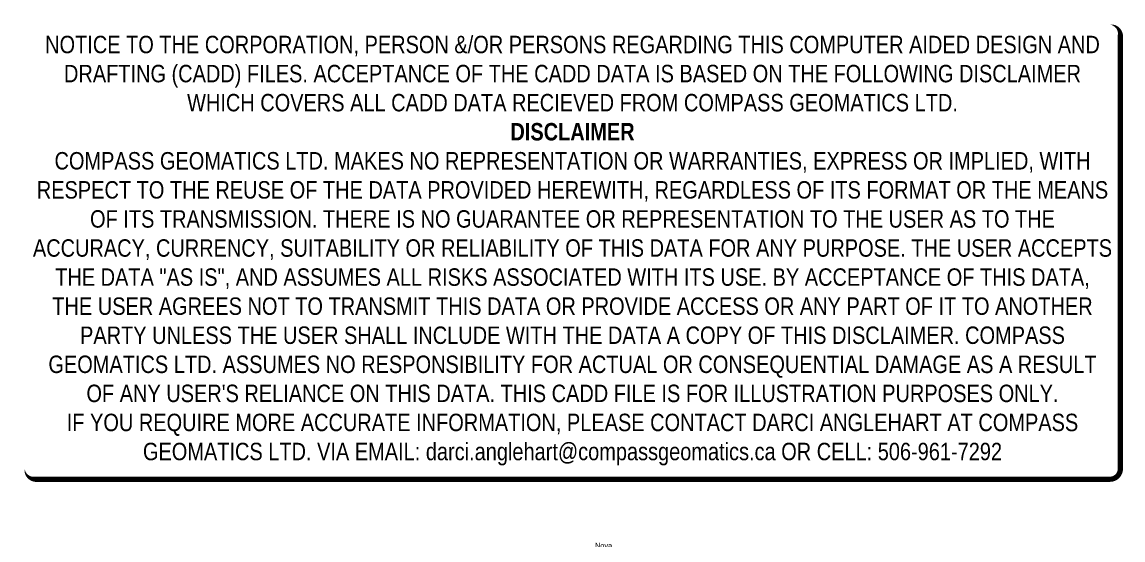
# Model space of a CAD drawing. Extents: x 342547 to 344521, y 6134286 to 6137059.
# Drawn here: x 342547 to 344521, y 6136131 to 6137059 of the extents above; entities that cross this region are included whole.
import ezdxf

# ---------------------------------------------------------------- set-up
doc = ezdxf.new("R2010")
doc.units = 0
doc.header["$LTSCALE"] = 5
doc.header["$PDSIZE"] = 0.5
doc.layers.get('Defpoints').update_dxf_attribs({"color": 9})
doc.layers.add('DISCLAIMER', color=7, linetype='Continuous', plot=False)
doc.layers.add('F-RW-T', color=190, linetype='Continuous', lineweight=9)
doc.styles.add('80', font='ARIALN.TTF', dxfattribs={"height": 10})
doc.styles.add('80CG', font='ARIALN.TTF', dxfattribs={"height": 10})
doc.dimstyles.new('Compass 5 000', dxfattribs={"dimscale": 5, "dimtxt": 9, "dimasz": 2, "dimexe": 0.2, "dimexo": 0.0625, "dimgap": 0.5, "dimtad": 0, "dimtih": 1, "dimtoh": 1, "dimzin": 0, "dimdsep": 46, "dimtxsty": '80CG', "dimcen": 0.1, "dimse1": 1, "dimse2": 1, "dimclrd": 256, "dimclrt": 256, "dimaunit": 1, "dimadec": 4, "dimazin": 0, "dimtfac": 0.06, "dimtofl": 0, "dimtmove": 0, "dimatfit": 1, "dimfxl": 0.2, "dimtolj": 1, "dimtzin": 0, "dimlwd": -1, "dimarcsym": 0})

# ---------------------------------------------------------------- blocks, each defined once
blk = doc.blocks.new('*D451')
at = {"layer": 'Defpoints', "color": 0, "transparency": 16777216}
for p in [(343530.6, 6136068.7), (343558.5, 6136060.9), (343553.6, 6136043.5)]:
    blk.add_point(p, dxfattribs=at)
at = {"layer": 'F-RW-T', "transparency": 16777216}
for p, q in [((343533.3, 6136078.3), (343540.5, 6136104.1)), ((343540.5, 6136104.1), (343550.5, 6136104.1)), ((343523.1, 6136041.7), (343520.4, 6136032.1))]:
    blk.add_line(p, q, dxfattribs=at)
for points in [[(343531.7, 6136078.8), (343534.9, 6136077.9), (343530.6, 6136068.7)], [(343521.5, 6136042.2), (343524.7, 6136041.3), (343525.8, 6136051.3)]]:
    blk.add_solid(points, dxfattribs=at)
at = {"layer": 'F-RW-T', "transparency": 16777216, "insert": (343589.6, 6136104.1), "char_height": 10, "attachment_point": 5, "style": '80CG'}
blk.add_mtext('\\A1;Nova\\P18.00 P/L R/W\\PPlan 872 1412', dxfattribs=at)
blk = doc.blocks.new('Disclaimer_Legal')
at = {"layer": 'DISCLAIMER', "color": 254, "flags": 128}
blk.add_lwpolyline([(-3612.9, -1104.6, 37.5, 37.5, 0), (4096.1, -1104.6, 37.5, 37.5, 0.414214), (4171.1, -1029.6, 37.5, 37.5, 0), (4171.1, 2078.7, 37.5, 0, 0.414214), (4096.1, 2153.7, 0, 0, 0), (-3612.9, 2153.7, 0, 0, 0.414214), (-3687.9, 2078.7, 0, 0, 0), (-3687.9, -1029.6, 0, 37.5, 0.414214)], format="xyseb", close=True, dxfattribs=at)
at = {"layer": 'DISCLAIMER', "color": 254, "insert": (241.6, 533.9), "char_height": 125, "width": 7717.568, "attachment_point": 5, "style": '80'}
blk.add_mtext('NOTICE TO THE CORPORATION, PERSON &/OR PERSONS REGARDING THIS COMPUTER AIDED DESIGN AND DRAFTING (CADD) FILES. ACCEPTANCE OF THE CADD DATA IS BASED ON THE FOLLOWING DISCLAIMER WHICH COVERS ALL CADD DATA RECIEVED FROM COMPASS GEOMATICS LTD.\\P{\\fArial Narrow|b1|i0|c0|p34;DISCLAIMER}\\PCOMPASS GEOMATICS LTD. MAKES NO REPRESENTATION OR WARRANTIES, EXPRESS OR IMPLIED, WITH RESPECT TO THE REUSE OF THE DATA PROVIDED HEREWITH, REGARDLESS OF ITS FORMAT OR THE MEANS OF ITS TRANSMISSION. THERE IS NO GUARANTEE OR REPRESENTATION TO THE USER AS TO THE ACCURACY, CURRENCY, SUITABILITY OR RELIABILITY OF THIS DATA FOR ANY PURPOSE. THE USER ACCEPTS THE DATA "AS IS", AND ASSUMES ALL RISKS ASSOCIATED WITH ITS USE. BY ACCEPTANCE OF THIS DATA, THE USER AGREES NOT TO TRANSMIT THIS DATA OR PROVIDE ACCESS OR ANY PART OF IT TO ANOTHER PARTY UNLESS THE USER SHALL INCLUDE WITH THE DATA A COPY OF THIS DISCLAIMER. COMPASS GEOMATICS LTD. ASSUMES NO RESPONSIBILITY FOR ACTUAL OR CONSEQUENTIAL DAMAGE AS A RESULT OF ANY USER\'S RELIANCE ON THIS DATA. THIS CADD FILE IS FOR ILLUSTRATION PURPOSES ONLY.\\PIF YOU REQUIRE MORE ACCURATE INFORMATION, PLEASE CONTACT DARCI ANGLEHART AT COMPASS GEOMATICS LTD. VIA EMAIL: darci.anglehart@compassgeomatics.ca OR CELL: 506-961-7292', dxfattribs=at)

msp = doc.modelspace()

# ---------------------------------------------------------------- block references
at = {"layer": 'DISCLAIMER', "xscale": 0.25, "yscale": 0.25, "zscale": 0.25}
msp.add_blockref('Disclaimer_Legal', (343473.441, 6136515.924), dxfattribs=at)

# ---------------------------------------------------------------- dimensions: what is measured, and where the dimension line sits
at = {"layer": 'F-RW-T'}
dim = msp.add_linear_dim(base=(343530.632, 6136068.673), p1=(343553.596, 6136043.546), p2=(343558.45, 6136060.885), angle=74.358458, text='Nova\\P18.00 P/L R/W\\PPlan 872 1412', dimstyle='Compass 5 000', dxfattribs=at)
dim.commit()
dim.dimension.update_dxf_attribs({"geometry": '*D451', "text_midpoint": (343589.625, 6136104.056), "dimtype": 161})

doc.saveas('drawing.dxf')
